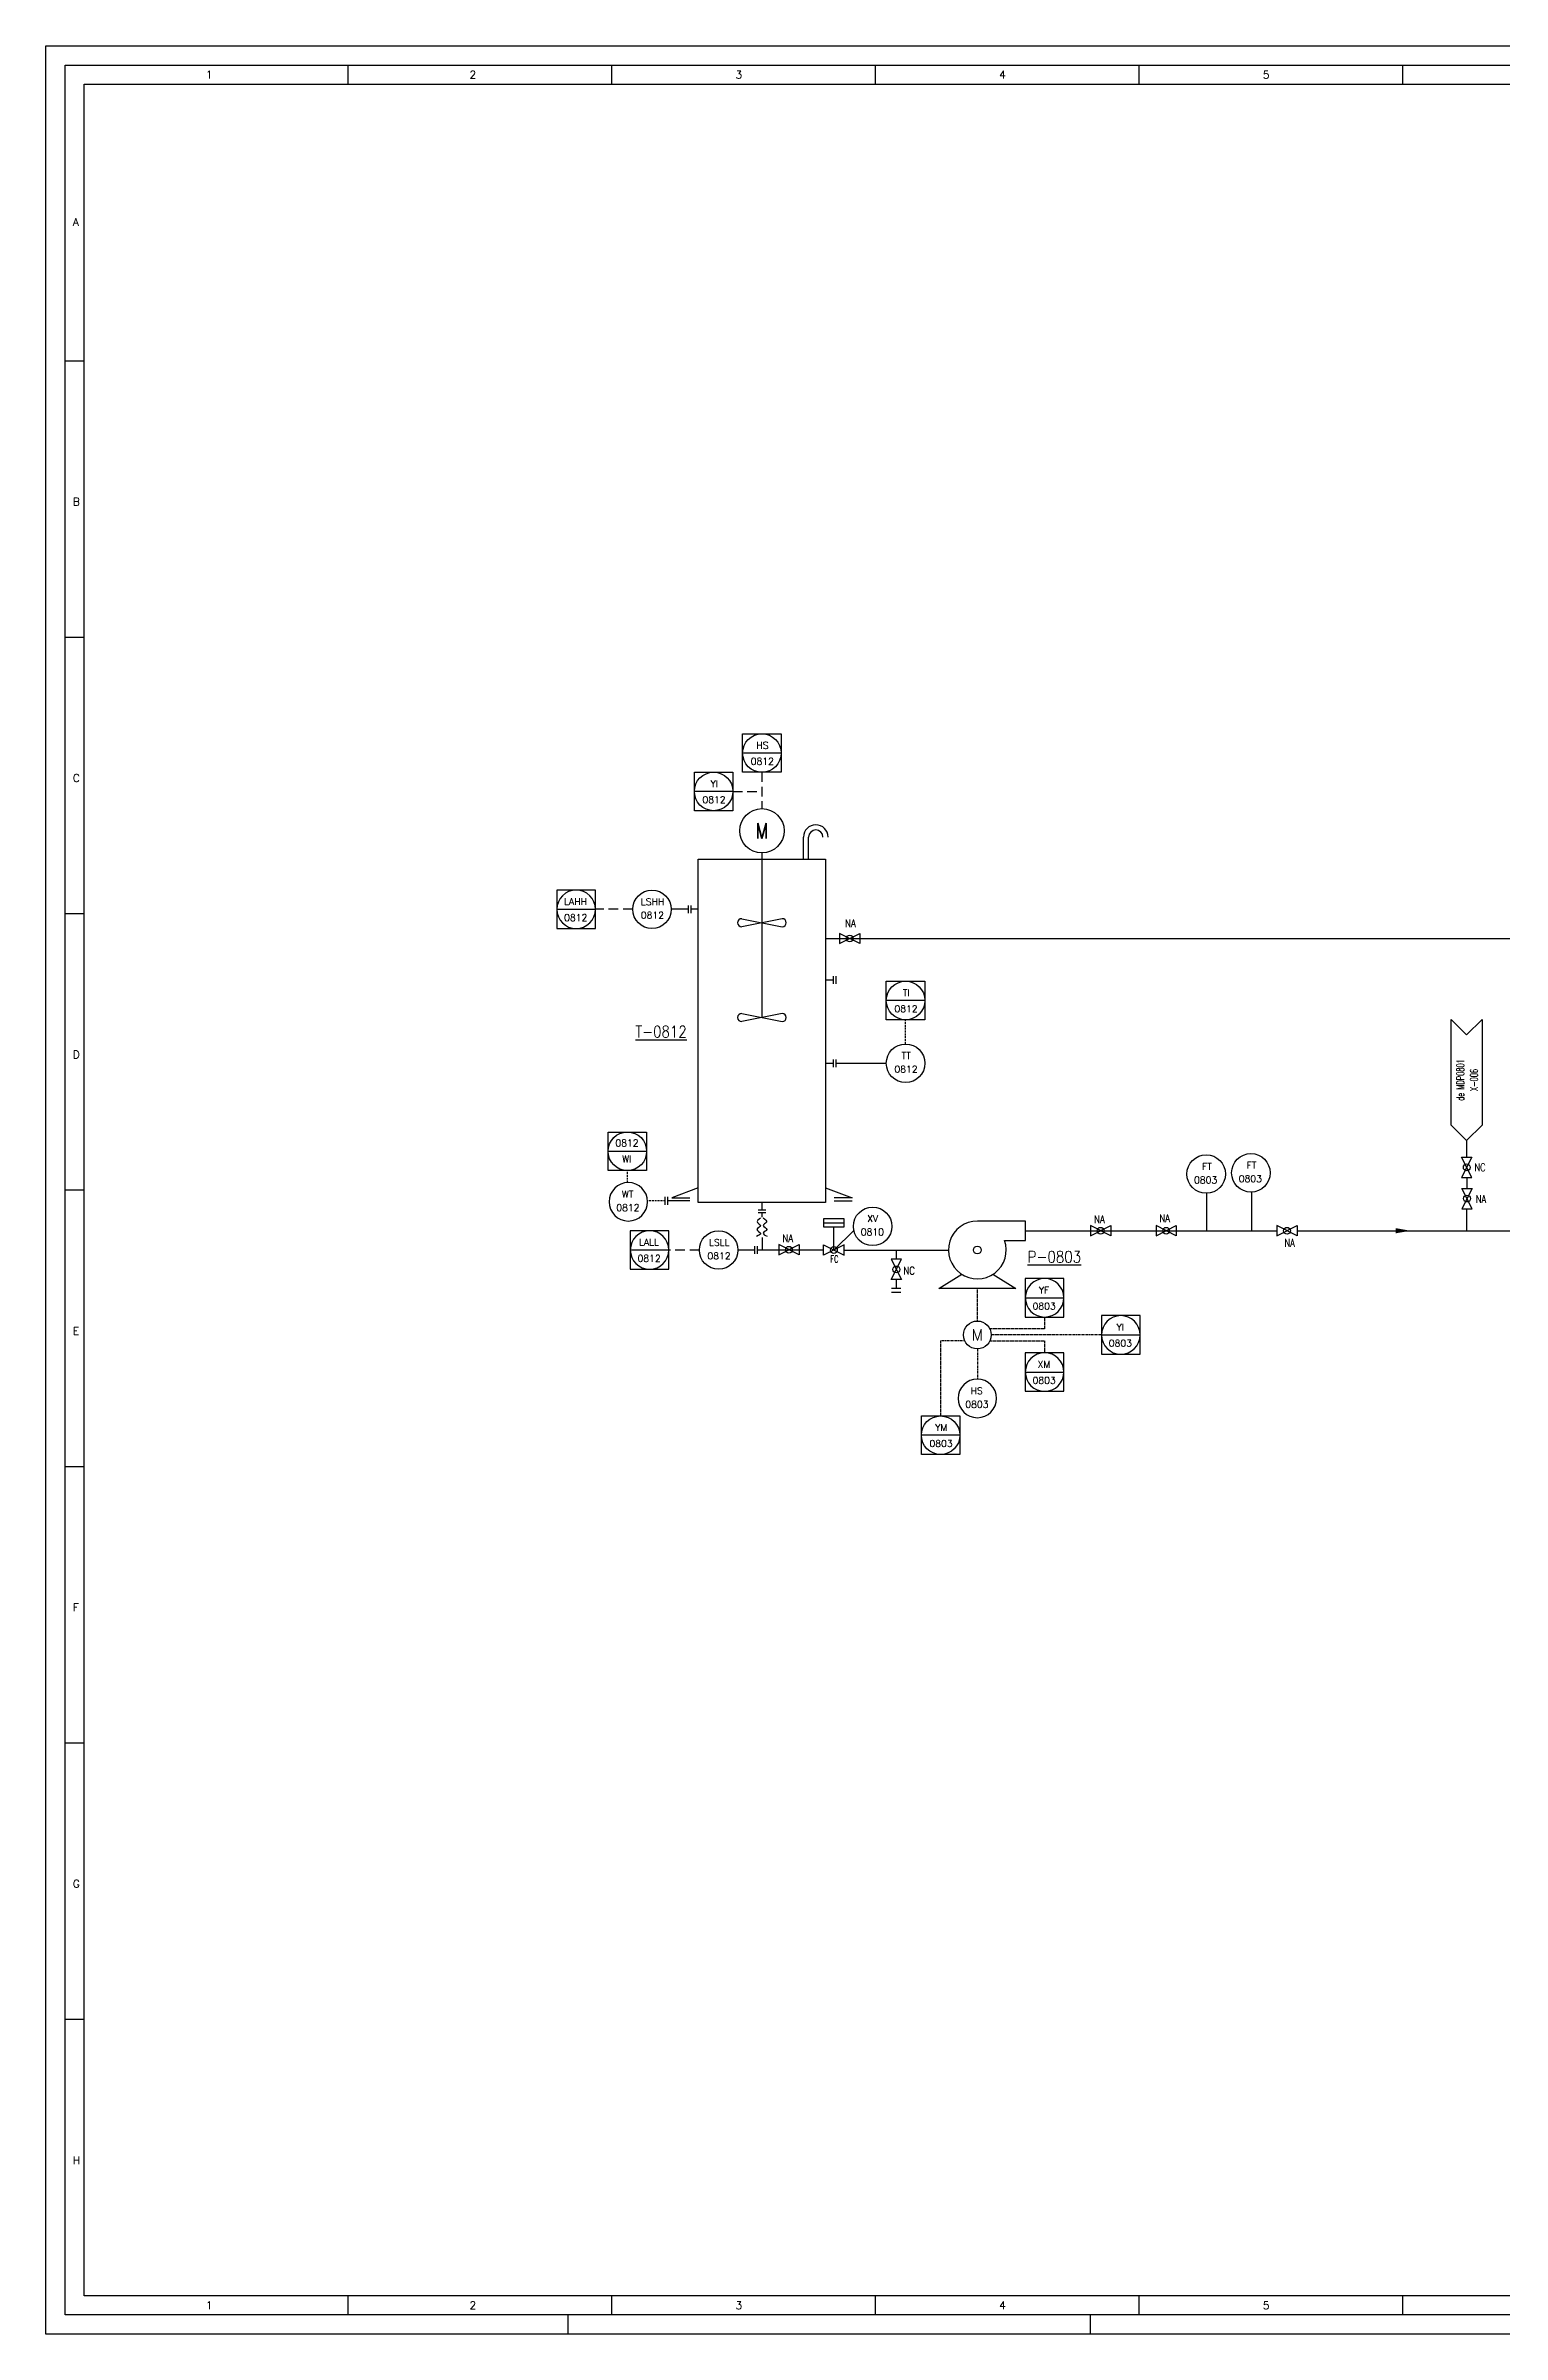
# Model space of a CAD drawing. Header units: millimetres. Extents: x 199 to 3946, y 1635 to 2230.
# Drawn here: x 3105 to 3483, y 1636 to 2230 of the extents above; entities that cross this region are included whole.
import ezdxf
from ezdxf.enums import TextEntityAlignment as Align

# ---------------------------------------------------------------- set-up
doc = ezdxf.new("R2010")
doc.units = ezdxf.units.MM
doc.linetypes.add('TRAZOS', pattern=[0.75, 0.5, -0.25])
for name, color, linetype in [('-FNX_RALLADO', 7, 'Continuous'), ('CAJETIN', 1, 'Continuous'), ('EQUIPOS', 5, 'Continuous'), ('EQUIPOS 02', 1, 'Continuous'), ('FORMATO', 7, 'Continuous'), ('INSTRUMENTOS', 1, 'Continuous'), ('TEX', 7, 'Continuous'), ('TUBERIA', 5, 'Continuous'), ('TUBERÍA2', 1, 'TRAZOS'), ('VALVULAS Y ACCESORIOS', 1, 'Continuous')]:
    doc.layers.add(name, color=color, linetype=linetype)
doc.layers.add('-FNX_TUBERÍA', color=1, linetype='TRAZOS', true_color=0xff0000)
doc.layers.add('TUBERÍA3', color=1, linetype='Continuous', true_color=0xff0000)
doc.styles.add('PY', font='ROMANS.shx')
doc.styles.add('PY1', font='ROMANS.shx', dxfattribs={"width": 0.8})
doc.styles.add('PY3', font='ROMANS.shx', dxfattribs={"width": 0.6})
doc.linetypes.add('SEÑAL_MECANICA2', pattern='A,4.411183,["o",PY,S=4.130212,R=360,X=0,Y=-1.374288],0.588817,-0.374158,["",PY,S=2,R=360,X=0,Y=-0.688262],-2.183682', length=7.55784)

# ---------------------------------------------------------------- blocks, each defined once
blk = doc.blocks.new('MARCO-A1')
at = {"layer": 'FORMATO', "color": 5}
for p, q in [((78.42, 589), (78.42, 584)), ((146.83, 589), (146.83, 584)), ((215.25, 589), (215.25, 584)), ((283.67, 589), (283.67, 584)), ((352.08, 589), (352.08, 584)), ((5, 512.25), (10, 512.25)), ((5, 440.5), (10, 440.5)), ((5, 368.75), (10, 368.75)), ((5, 297), (10, 297)), ((5, 225.25), (10, 225.25)), ((5, 153.5), (10, 153.5)), ((5, 81.75), (10, 81.75)), ((78.42, 10), (78.42, 5)), ((146.83, 10), (146.83, 5)), ((215.25, 10), (215.25, 5)), ((283.67, 10), (283.67, 5)), ((352.08, 10), (352.08, 5))]:
    blk.add_line(p, q, dxfattribs=at)
at = {"layer": 'FORMATO', "color": 1, "linetype": 'Continuous'}
for p, q in [((135.5, 5), (135.5, 0)), ((271, 5), (271, 0))]:
    blk.add_line(p, q, dxfattribs=at)
at = {"layer": 'FORMATO', "color": 1}
blk.add_lwpolyline([(0, 594), (841, 594), (841, 0), (0, 0)], close=True, dxfattribs=at)
at = {"layer": 'FORMATO', "color": 5}
blk.add_lwpolyline([(5, 589), (836, 589), (836, 5), (5, 5)], close=True, dxfattribs=at)
at = {"layer": 'FORMATO', "color": 8, "linetype": 'Continuous'}
blk.add_lwpolyline([(10, 584), (831, 584), (831, 10), (10, 10)], close=True, dxfattribs=at)
at = {"layer": 'FORMATO', "color": 1, "style": 'PY'}
for s, p in [('1', (41.52, 585.5)), ('2', (109.93, 585.5)), ('3', (178.99, 585.5)), ('4', (247.4, 585.5)), ('5', (315.82, 585.5)), ('A', (7, 547.25)), ('B', (7, 474.67)), ('C', (7, 402.92)), ('D', (7, 331.17)), ('E', (7, 259.42)), ('F', (7, 187.67)), ('G', (7, 115.92)), ('H', (7, 44.17)), ('1', (41.52, 6.5)), ('2', (109.93, 6.5)), ('3', (178.99, 6.5)), ('4', (247.4, 6.5)), ('5', (315.82, 6.5))]:
    blk.add_text(s, height=2, dxfattribs=at).set_placement(p)
blk = doc.blocks.new('VALV GLOB-V')
at = {"layer": 'INSTRUMENTOS', "color": 1, "flags": 128}
blk.add_lwpolyline([(5.7, -1.43), (5.7, 1.43), (0, -1.43), (0, 1.43)], close=True, dxfattribs=at)
at = {"layer": 'INSTRUMENTOS', "color": 1}
blk.add_circle((2.85, 0), 0.95, dxfattribs=at)
at = {"layer": 'INSTRUMENTOS', "color": 7, "linetype": 'SEÑAL_MECANICA2', "style": 'PY'}
blk.add_attdef('REF.', text='', height=2, dxfattribs=at).set_placement((3, -3.37), align=Align.MIDDLE)
blk = doc.blocks.new('SEÑAL CIR')
at = {"color": 1}
blk.add_circle((0, 5.7), 5.7, dxfattribs=at)
at = {"layer": 'INSTRUMENTOS', "linetype": 'Continuous', "style": 'PY', "flags": 4}
for p in [(0.18, 6.94), (0.13, 2.95)]:
    blk.add_attdef('---', text='', height=2, dxfattribs=at).set_placement(p, align=Align.CENTER)
blk = doc.blocks.new('SEÑAL CIRCU MARCO')
at = {"color": 1, "linetype": 'Continuous', "ltscale": 0.5}
blk.add_line((5.7, 5.7), (-5.7, 5.7), dxfattribs=at)
at = {"color": 1, "flags": 128}
blk.add_lwpolyline([(5.7, 0), (-5.7, 0), (-5.7, 11.4), (5.7, 11.4)], close=True, dxfattribs=at)
at = {"color": 1}
blk.add_circle((0, 5.7), 5.7, dxfattribs=at)
at = {"style": 'PY'}
for tag, p in [('XXX', (0.18, 7.98)), ('YYY', (0.13, 3.24))]:
    blk.add_attdef(tag, text='', height=2, dxfattribs=at).set_placement(p, align=Align.MIDDLE)
blk = doc.blocks.new('FLECHA')
at = {"color": 1}
blk.add_solid([(-0.88, -5), (0.87, -5), (0, 0)], dxfattribs=at)
blk = doc.blocks.new('BANDERA DE FLUJO')
at = {"layer": 'TEX', "color": 1, "ltscale": 0.1, "flags": 128}
blk.add_lwpolyline([(-4, 4), (-31.46, 4), (-27.46, 0), (-31.46, -4), (-4, -4), (0, 0)], close=True, dxfattribs=at)
at = {"layer": 'TEX', "style": 'PY1', "width": 0.8}
for tag, p in [('ETIQUETA-LINEA-1', (-15.73, 0.61)), ('ETIQUETA-LINEA-2', (-15.73, -2.91))]:
    blk.add_attdef(tag, text='', height=2, dxfattribs=at).set_placement(p, align=Align.CENTER)

msp = doc.modelspace()

# ---------------------------------------------------------------- linework, layer by layer
at = {"layer": '-FNX_RALLADO', "color": 5}
msp.add_lwpolyline([(3473.93, 1927.7), (3473.93, 1922.06)], dxfattribs=at)
at = {"layer": '-FNX_TUBERÍA', "color": 1, "ltscale": 0.5}
msp.add_line((3346.95, 1898.54), (3346.95, 1906.98), dxfattribs=at)
at = {"layer": '-FNX_TUBERÍA'}
msp.add_lwpolyline([(3328.33, 1970.45), (3328.33, 1976.75)], dxfattribs=at)
at = {"color": 1}
for p, q in [((3271.9, 2005.41), (3267.52, 2005.41)), ((3310.21, 1965.45), (3323.33, 1965.45)), ((3309.72, 1916.98), (3314.89, 1922.07)), ((3289.19, 1916.98), (3284.81, 1916.98))]:
    msp.add_line(p, q, dxfattribs=at)
at = {"color": 5, "linetype": 'Continuous'}
for p, q in [((3473.93, 1945.39), (3473.93, 1941.06)), ((3473.95, 1935.79), (3473.95, 1932.96))]:
    msp.add_line(p, q, dxfattribs=at)
at = {"color": 1, "linetype": 'Continuous'}
for p, q in [((3406.46, 1931.7), (3406.46, 1921.85)), ((3418.07, 1932.01), (3418.07, 1922.17))]:
    msp.add_line(p, q, dxfattribs=at)
at = {"color": 5}
for p, q in [((3291.19, 1916.98), (3291.19, 1920.24)), ((3307.05, 1916.98), (3291.19, 1916.98))]:
    msp.add_line(p, q, dxfattribs=at)
at = {"color": 1}
msp.add_circle((3346.95, 1894.94), 3.6, dxfattribs=at)
at = {"color": 4}
for points in [[(3290.69, 1925.28), (3289.86, 1924.13), (3290.69, 1923.31), (3289.76, 1922.27), (3290.69, 1921.33), (3289.65, 1920.51)], [(3291.39, 1925.32), (3292.22, 1924.18), (3291.39, 1923.35), (3292.32, 1922.31), (3291.39, 1921.38), (3292.42, 1920.55)]]:
    msp.add_spline(points, degree=3, dxfattribs=at)
at = {"layer": 'CAJETIN', "color": 1, "linetype": 'TRAZOS', "ltscale": 5}
for p, q in [((3257.52, 2005.41), (3247.84, 2005.41)), ((3274.81, 1916.98), (3266.89, 1916.98))]:
    msp.add_line(p, q, dxfattribs=at)
at = {"layer": 'EQUIPOS', "color": 5, "linetype": 'Continuous'}
msp.add_lwpolyline([(3359.45, 1924.48), (3346.95, 1924.48, 3.146264), (3354.02, 1919.48), (3359.45, 1919.48)], format="xyb", close=True, dxfattribs=at)
msp.add_lwpolyline([(3351, 1910.67), (3356.95, 1906.98), (3336.95, 1906.98), (3342.9, 1910.67)], dxfattribs=at)
msp.add_circle((3346.95, 1916.98), 1, dxfattribs=at)
at = {"layer": 'EQUIPOS 02', "color": 5}
for p, q in [((3301.85, 2018.4), (3301.85, 2024.16)), ((3303.17, 2018.4), (3303.17, 2024.16)), ((3274.54, 1933.08), (3267.63, 1930.54)), ((3267.63, 1930.54), (3272.33, 1930.54)), ((3307.56, 1933.08), (3314.48, 1930.54)), ((3314.48, 1930.54), (3309.77, 1930.54)), ((3272.33, 1929.74), (3267.63, 1929.74)), ((3309.77, 1929.74), (3314.48, 1929.74))]:
    msp.add_line(p, q, dxfattribs=at)
msp.add_lwpolyline([(3274.54, 1982.72), (3274.54, 2018.4), (3307.56, 2018.4), (3307.56, 1929.27), (3274.54, 1929.27), (3274.54, 1982.72)], dxfattribs=at)
for radius in [3.19, 1.86]:
    msp.add_arc((3305.03, 2024.16), radius, 0, 180, dxfattribs=at)
at = {"layer": 'TUBERIA', "color": 1, "linetype": 'TRAZOS', "ltscale": 5}
for p, q in [((3291.04, 2040.97), (3291.05, 2031.55)), ((3283.51, 2036.01), (3291.05, 2036.01))]:
    msp.add_line(p, q, dxfattribs=at)
at = {"layer": 'TUBERIA', "color": 1, "linetype": 'Continuous', "ltscale": 5}
for p, q in [((3291.05, 2020.03), (3291.05, 1977.32)), ((3296.31, 2002.98), (3285.8, 2000.88)), ((3285.8, 2002.98), (3296.31, 2000.88)), ((3291.05, 2001.93), (3291.05, 1977.32)), ((3296.31, 1978.37), (3285.8, 1976.26)), ((3285.8, 1978.37), (3296.31, 1976.26))]:
    msp.add_line(p, q, dxfattribs=at)
at = {"layer": 'TUBERIA', "linetype": 'Continuous'}
for p, q in [((3274.54, 2005.41), (3272.56, 2005.41)), ((3307.56, 1987.07), (3309.54, 1987.07)), ((3307.56, 1965.45), (3309.54, 1965.45)), ((3267.63, 1929.74), (3266.64, 1929.74)), ((3291.05, 1929.27), (3291.05, 1927.28)), ((3291.05, 1926.62), (3291.05, 1925.54)), ((3291.19, 1916.98), (3289.86, 1916.98))]:
    msp.add_line(p, q, dxfattribs=at)
at = {"layer": 'TUBERIA', "color": 5, "linetype": 'Continuous'}
msp.add_line((3312.38, 1916.98), (3339.45, 1916.98), dxfattribs=at)
at = {"layer": 'TUBERIA', "color": 1, "linetype": 'TRAZOS', "ltscale": 0.5}
for p, q in [((3379.18, 1894.94), (3350.55, 1894.94)), ((3346.95, 1891.34), (3346.95, 1883.46))]:
    msp.add_line(p, q, dxfattribs=at)
at = {"layer": 'TUBERIA', "color": 5, "linetype": 'Continuous'}
for points in [[(3307.56, 1997.83), (3529.3, 1997.83)], [(3359.45, 1921.98), (3416.97, 1921.98)], [(3416.97, 1921.98), (3424.68, 1921.98)], [(3429.94, 1921.98), (3654.23, 1921.98)]]:
    msp.add_lwpolyline(points, dxfattribs=at)
at = {"layer": 'TUBERIA', "color": 4, "linetype": 'Continuous'}
for points in [[(3325.92, 1916.98), (3325.92, 1914.59)], [(3327.12, 1906.96), (3324.71, 1906.96)], [(3325.92, 1909.32), (3325.92, 1906.96)], [(3327.12, 1905.94), (3324.71, 1905.94)]]:
    msp.add_lwpolyline(points, dxfattribs=at)
at = {"layer": 'TUBERIA', "color": 1, "linetype": 'Continuous', "ltscale": 5}
msp.add_circle((3291.05, 2025.79), 5.76, dxfattribs=at)
for centre, start, end in [((3285.8, 2001.93), 90, 270), ((3296.31, 2001.93), 270, 90), ((3285.8, 1977.32), 90, 270), ((3296.31, 1977.32), 270, 90)]:
    msp.add_arc(centre, 1.05, start, end, dxfattribs=at)
at = {"layer": 'TUBERÍA2'}
for p, q in [((3256.14, 1934.49), (3256.14, 1937.61)), ((3265.97, 1929.74), (3261.37, 1929.74))]:
    msp.add_line(p, q, dxfattribs=at)
at = {"layer": 'TUBERÍA2', "color": 1, "ltscale": 0.5}
for points in [[(3364.4, 1899.58), (3364.4, 1896.48), (3350.2, 1896.48)], [(3343.69, 1893.4), (3337.42, 1893.4), (3337.42, 1873.91)], [(3350.2, 1893.4), (3364.4, 1893.4), (3364.4, 1890.3)]]:
    msp.add_lwpolyline(points, dxfattribs=at)
at = {"layer": 'TUBERÍA3'}
for centre in [(3328.33, 1981.75), (3256.14, 1942.61)]:
    msp.add_circle(centre, 5, dxfattribs=at)
at = {"layer": 'VALVULAS Y ACCESORIOS', "ltscale": 0.1}
for p, q in [((3271.9, 2006.41), (3271.9, 2004.41)), ((3272.56, 2006.41), (3272.56, 2004.41)), ((3309.54, 1988.07), (3309.54, 1986.07)), ((3310.21, 1988.07), (3310.21, 1986.07)), ((3309.54, 1966.45), (3309.54, 1964.45)), ((3310.21, 1966.45), (3310.21, 1964.45)), ((3265.97, 1928.74), (3265.97, 1930.74)), ((3266.64, 1928.74), (3266.64, 1930.74)), ((3292.05, 1927.28), (3290.05, 1927.28)), ((3292.05, 1926.62), (3290.05, 1926.62)), ((3289.19, 1915.98), (3289.19, 1917.98)), ((3289.86, 1915.98), (3289.86, 1917.98))]:
    msp.add_line(p, q, dxfattribs=at)
at = {"layer": 'VALVULAS Y ACCESORIOS'}
for p, q in [((3307.05, 1924.03), (3312.38, 1924.03)), ((3309.72, 1916.98), (3309.72, 1923.03))]:
    msp.add_line(p, q, dxfattribs=at)
at = {"layer": 'VALVULAS Y ACCESORIOS', "flags": 128}
for points in [[(3307.05, 1925.03), (3307.05, 1923.03), (3312.38, 1923.03), (3312.38, 1925.03)], [(3307.05, 1915.65), (3307.05, 1918.32), (3312.38, 1915.65), (3312.38, 1918.32)]]:
    msp.add_lwpolyline(points, close=True, dxfattribs=at)

# ---------------------------------------------------------------- block references
msp.add_blockref('MARCO-A1', (3105.21, 1635.56))
for p, xscale, yscale, zscale, values in [((3291.04, 2040.97), 0.877100000000155, 0.877100000000155, 0.877100000000155, {'XXX': 'HS', 'YYY': '0812'}), ((3278.51, 2031.01), 0.877100000000155, 0.877100000000155, 0.877100000000155, {'XXX': 'YI', 'YYY': '0812'}), ((3328.33, 1976.75), 0.8771000000000413, 0.8771000000000413, 0.8771000000000413, {'XXX': 'TI', 'YYY': '0812'}), ((3337.42, 1863.91), 0.8771000000000413, 0.8771000000000413, 0.8771000000000413, {'XXX': 'YM', 'YYY': '0803'})]:
    msp.add_blockref('SEÑAL CIRCU MARCO', p, dxfattribs=dict(xscale=xscale, yscale=yscale, zscale=zscale)).add_auto_attribs(values)
ref = msp.add_blockref('SEÑAL CIRCU MARCO', (3242.84, 2000.41), dxfattribs=dict(xscale=-0.8777884135909062, yscale=0.8777884135906788, zscale=0.8777884135908177))
ref.add_attrib('XXX', 'LAHH', dxfattribs={"height": 1.756, "style": 'PY'}).set_placement((3242.68, 2007.42), align=Align.MIDDLE)
ref.add_attrib('YYY', '0812', dxfattribs={"height": 1.756, "style": 'PY'}).set_placement((3242.73, 2003.25), align=Align.MIDDLE)
at = {"linetype": 'Continuous'}
ref = msp.add_blockref('SEÑAL CIR', (3262.52, 2000.41), dxfattribs=dict(at, xscale=0.8770999999999276, yscale=0.8770999999999276, zscale=0.8770999999999276))
ref.add_attrib('---', 'LSHH', dxfattribs={"layer": 'INSTRUMENTOS', "color": 7, "linetype": 'Continuous', "height": 1.754, "style": 'PY'}).set_placement((3262.67, 2006.5), align=Align.CENTER)
ref.add_attrib('---', '0812', dxfattribs={"layer": 'INSTRUMENTOS', "color": 7, "linetype": 'Continuous', "height": 1.754, "style": 'PY'}).set_placement((3262.63, 2003), align=Align.CENTER)
at = {"linetype": 'Continuous', "xscale": 0.9232631578947803, "yscale": 0.9232631578947803, "zscale": 0.9232631578947803}
for p, rotation in [((3316.46, 1997.83), 180), ((3473.95, 1941.06), 270), ((3474.01, 1932.95), 270), ((3381.58, 1921.98), 180), ((3398.58, 1921.98), 180), ((3429.94, 1921.98), 180), ((3300.7, 1917.05), 180), ((3325.92, 1909.32), 89.99999999999999)]:
    msp.add_blockref('VALV GLOB-V', p, dxfattribs=dict(at, rotation=rotation))
ref = msp.add_blockref('BANDERA DE FLUJO', (3473.93, 1945.39), dxfattribs=dict(xscale=-1, rotation=89.99999999999997))
ref.add_attrib('ETIQUETA-LINEA-1', 'de MDP0801', dxfattribs={"layer": 'TEX', "height": 2, "rotation": 90, "style": 'PY1', "width": 0.6}).set_placement((3473.32, 1961.12), align=Align.CENTER)
ref.add_attrib('ETIQUETA-LINEA-2', 'X-006', dxfattribs={"layer": 'TEX', "height": 2, "rotation": 90, "style": 'PY1', "width": 0.6}).set_placement((3476.84, 1961.12), align=Align.CENTER)
at = {"linetype": 'Continuous'}
ref = msp.add_blockref('SEÑAL CIR', (3328.33, 1960.45), dxfattribs=dict(at, xscale=0.8770999999999276, yscale=0.8770999999999276, zscale=0.8770999999999276))
ref.add_attrib('---', 'TT', dxfattribs={"layer": 'INSTRUMENTOS', "color": 7, "linetype": 'Continuous', "height": 1.754, "style": 'PY'}).set_placement((3328.49, 1966.54), align=Align.CENTER)
ref.add_attrib('---', '0812', dxfattribs={"layer": 'INSTRUMENTOS', "color": 7, "linetype": 'Continuous', "height": 1.754, "style": 'PY'}).set_placement((3328.44, 1963.04), align=Align.CENTER)
ref = msp.add_blockref('SEÑAL CIRCU MARCO', (3256.14, 1947.6), dxfattribs=dict(xscale=0.8771000000000413, yscale=0.8771000000000413, zscale=0.8771000000000413, rotation=180))
ref.add_attrib('XXX', 'WI', dxfattribs={"height": 1.754, "style": 'PY'}).set_placement((3255.98, 1940.6), align=Align.MIDDLE)
ref.add_attrib('YYY', '0812', dxfattribs={"height": 1.754, "style": 'PY'}).set_placement((3256.03, 1944.76), align=Align.MIDDLE)
at = {"color": 2, "linetype": 'Continuous'}
ref = msp.add_blockref('SEÑAL CIR', (3406.34, 1931.7), dxfattribs=dict(at, xscale=0.8770999999999276, yscale=0.8770999999999276, zscale=0.8770999999999276))
ref.add_attrib('---', 'FT', dxfattribs={"layer": 'INSTRUMENTOS', "color": 7, "linetype": 'Continuous', "height": 1.754, "style": 'PY'}).set_placement((3406.5, 1937.78), align=Align.CENTER)
ref.add_attrib('---', '0803', dxfattribs={"layer": 'INSTRUMENTOS', "color": 7, "linetype": 'Continuous', "height": 1.754, "style": 'PY'}).set_placement((3406.19, 1934.28), align=Align.CENTER)
ref = msp.add_blockref('SEÑAL CIR', (3417.94, 1932.01), dxfattribs=dict(at, xscale=0.8770999999999276, yscale=0.8770999999999276, zscale=0.8770999999999276))
ref.add_attrib('---', 'FT', dxfattribs={"layer": 'INSTRUMENTOS', "color": 7, "linetype": 'Continuous', "height": 1.754, "style": 'PY'}).set_placement((3418.1, 1938.1), align=Align.CENTER)
ref.add_attrib('---', '0803', dxfattribs={"layer": 'INSTRUMENTOS', "color": 7, "linetype": 'Continuous', "height": 1.754, "style": 'PY'}).set_placement((3417.8, 1934.6), align=Align.CENTER)
at = {"linetype": 'Continuous'}
ref = msp.add_blockref('SEÑAL CIR', (3256.38, 1924.5), dxfattribs=dict(at, xscale=-0.8770999999999276, yscale=0.8770999999999276, zscale=0.8770999999999276))
ref.add_attrib('---', 'WT', dxfattribs={"layer": 'INSTRUMENTOS', "color": 7, "linetype": 'Continuous', "height": 1.754, "style": 'PY'}).set_placement((3256.22, 1930.59), align=Align.CENTER)
ref.add_attrib('---', '0812', dxfattribs={"layer": 'INSTRUMENTOS', "color": 7, "linetype": 'Continuous', "height": 1.754, "style": 'PY'}).set_placement((3256.27, 1927.09), align=Align.CENTER)
ref = msp.add_blockref('SEÑAL CIR', (3319.78, 1918.11), dxfattribs=dict(at, xscale=0.8770999999999276, yscale=0.8770999999999276, zscale=0.8770999999999276))
ref.add_attrib('---', 'XV', dxfattribs={"layer": 'INSTRUMENTOS', "color": 7, "linetype": 'Continuous', "height": 1.754, "style": 'PY'}).set_placement((3319.78, 1924.27), align=Align.CENTER)
ref.add_attrib('---', '0810', dxfattribs={"layer": 'INSTRUMENTOS', "color": 7, "linetype": 'Continuous', "height": 1.754, "style": 'PY'}).set_placement((3319.71, 1920.77), align=Align.CENTER)
ref = msp.add_blockref('SEÑAL CIRCU MARCO', (3261.89, 1911.98), dxfattribs=dict(xscale=-0.8777884135909062, yscale=0.8777884135906788, zscale=0.8777884135908177))
ref.add_attrib('XXX', 'LALL', dxfattribs={"height": 1.756, "style": 'PY'}).set_placement((3261.73, 1918.99), align=Align.MIDDLE)
ref.add_attrib('YYY', '0812', dxfattribs={"height": 1.756, "style": 'PY'}).set_placement((3261.78, 1914.82), align=Align.MIDDLE)
ref = msp.add_blockref('SEÑAL CIR', (3279.81, 1911.98), dxfattribs=dict(at, xscale=0.8770999999999276, yscale=0.8770999999999276, zscale=0.8770999999999276))
ref.add_attrib('---', 'LSLL', dxfattribs={"layer": 'INSTRUMENTOS', "color": 7, "linetype": 'Continuous', "height": 1.754, "style": 'PY'}).set_placement((3279.97, 1918.07), align=Align.CENTER)
ref.add_attrib('---', '0812', dxfattribs={"layer": 'INSTRUMENTOS', "color": 7, "linetype": 'Continuous', "height": 1.754, "style": 'PY'}).set_placement((3279.92, 1914.57), align=Align.CENTER)
ref = msp.add_blockref('VALV GLOB-V', (3307.05, 1916.98), dxfattribs=dict(at, xscale=0.9356729824555714, yscale=0.9356729824555714, zscale=0.9356729824555714))
ref.add_attrib('REF.', 'FC', dxfattribs={"layer": 'INSTRUMENTOS', "color": 7, "linetype": 'SEÑAL_MECANICA2', "height": 1.778, "style": 'PY3', "width": 0.6}).set_placement((3309.85, 1914.64), align=Align.MIDDLE)
ref = msp.add_blockref('SEÑAL CIRCU MARCO', (3364.4, 1899.58), dxfattribs=dict(xscale=-0.8771000000000413, yscale=0.8771000000000413, zscale=0.8771000000000413))
ref.add_attrib('XXX', 'YF', dxfattribs={"height": 1.754, "style": 'PY'}).set_placement((3364.24, 1906.58), align=Align.MIDDLE)
ref.add_attrib('YYY', '0803', dxfattribs={"height": 1.754, "style": 'PY'}).set_placement((3364.29, 1902.42), align=Align.MIDDLE)
ref = msp.add_blockref('SEÑAL CIRCU MARCO', (3384.18, 1889.94), dxfattribs=dict(xscale=-0.877100000000155, yscale=0.877100000000155, zscale=0.877100000000155))
ref.add_attrib('XXX', 'YI', dxfattribs={"height": 1.754, "style": 'PY'}).set_placement((3384.02, 1896.94), align=Align.MIDDLE)
ref.add_attrib('YYY', '0803', dxfattribs={"height": 1.754, "style": 'PY'}).set_placement((3384.07, 1892.78), align=Align.MIDDLE)
ref = msp.add_blockref('SEÑAL CIRCU MARCO', (3364.4, 1880.3), dxfattribs=dict(xscale=-0.8771000000000413, yscale=0.8771000000000413, zscale=0.8771000000000413))
ref.add_attrib('XXX', 'XM', dxfattribs={"height": 1.754, "style": 'PY'}).set_placement((3364.24, 1887.3), align=Align.MIDDLE)
ref.add_attrib('YYY', '0803', dxfattribs={"height": 1.754, "style": 'PY'}).set_placement((3364.29, 1883.14), align=Align.MIDDLE)
ref = msp.add_blockref('SEÑAL CIR', (3346.95, 1873.46), dxfattribs=dict(at, xscale=-0.877100000000155, yscale=0.877100000000155, zscale=0.877100000000155))
ref.add_attrib('---', 'HS', dxfattribs={"layer": 'INSTRUMENTOS', "color": 7, "linetype": 'Continuous', "height": 1.754, "style": 'PY'}).set_placement((3346.79, 1879.55), align=Align.CENTER)
ref.add_attrib('---', '0803', dxfattribs={"layer": 'INSTRUMENTOS', "color": 7, "linetype": 'Continuous', "height": 1.754, "style": 'PY'}).set_placement((3346.84, 1876.05), align=Align.CENTER)
at = {"layer": 'INSTRUMENTOS', "xscale": 0.7600000000002183, "yscale": 0.7600000000002183, "zscale": 0.7600000000002183, "rotation": 270}
msp.add_blockref('FLECHA', (3459.34, 1921.98), dxfattribs=at)

# ---------------------------------------------------------------- texts
at = {"color": 7, "style": 'PY'}
msp.add_text('M', height=2.92, dxfattribs=at).set_placement((3346.95, 1894.94), align=Align.MIDDLE)
at = {"layer": 'CAJETIN', "color": 6, "linetype": 'Continuous', "style": 'PY', "width": 0.85}
msp.add_text('%%UT-0812', height=3, dxfattribs=at).set_placement((3264.88, 1972.16), align=Align.CENTER)
at = {"layer": 'EQUIPOS', "color": 6, "linetype": 'Continuous', "style": 'PY', "width": 0.85}
msp.add_text('%%UP-0803', height=3, dxfattribs=at).set_placement((3366.94, 1913.71), align=Align.CENTER)
at = {"layer": 'EQUIPOS 02', "color": 7, "linetype": 'Continuous', "style": 'PY1', "width": 0.8}
msp.add_attdef('M', text='X', height=4, dxfattribs=at).set_placement((3291.05, 2025.79), align=Align.MIDDLE_CENTER)
at = {"layer": 'TEX', "color": 7, "char_height": 2, "width": 28.6036, "attachment_point": 5, "style": 'PY1'}
for s, insert in [('NA', (3314.02, 2001.77)), ('NC', (3477.39, 1938.44)), ('NA', (3477.63, 1930.2)), ('NA', (3378.64, 1924.93)), ('NA', (3395.58, 1925.21)), ('NA', (3297.76, 1920)), ('NA', (3427.99, 1918.84)), ('NC', (3329.25, 1911.61))]:
    msp.add_mtext(s, dxfattribs=dict(at, insert=insert))

doc.saveas('drawing.dxf')
